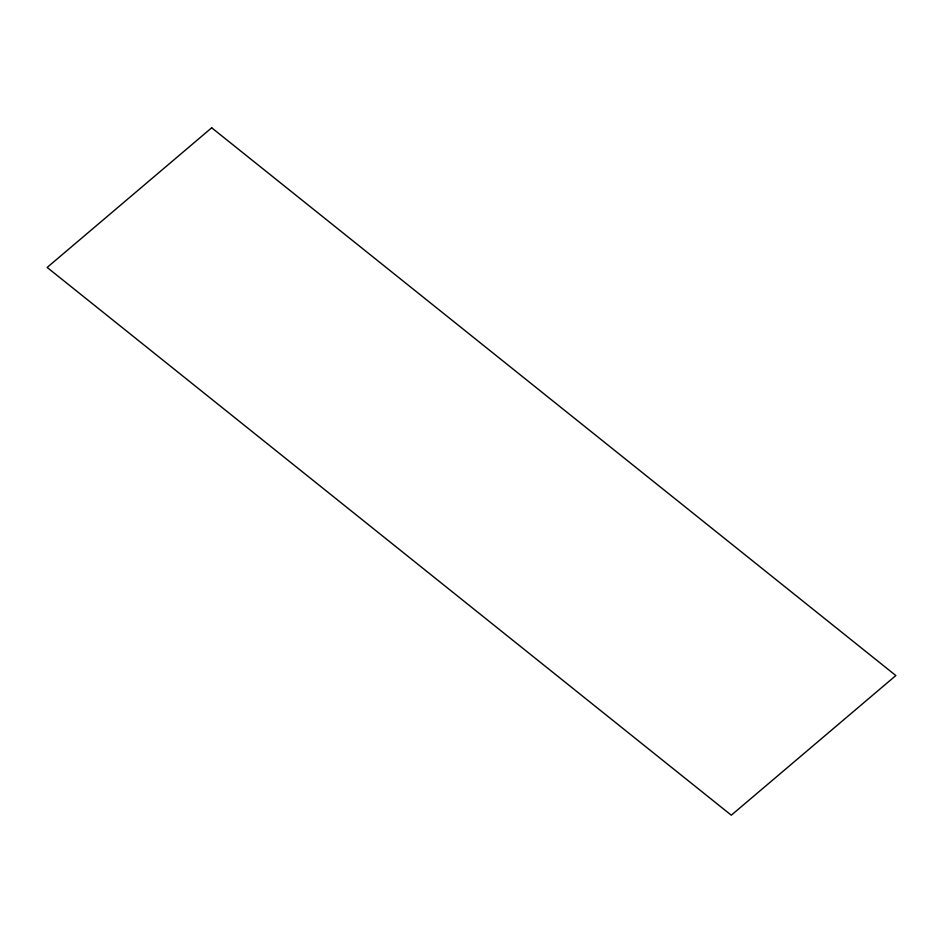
<?xml version="1.0" encoding="UTF-8"?>
<svg xmlns="http://www.w3.org/2000/svg" width="943" height="943" viewBox="0 0 943 943"><rect width="100%" height="100%" fill="white"/><g stroke="black" fill="none" stroke-linecap="round" stroke-linejoin="round"><path stroke-width="1.41" d="M211.703 127.8L47.15 267.447L731.296 815.2L895.85 675.553L211.703 127.8"/></g></svg>
